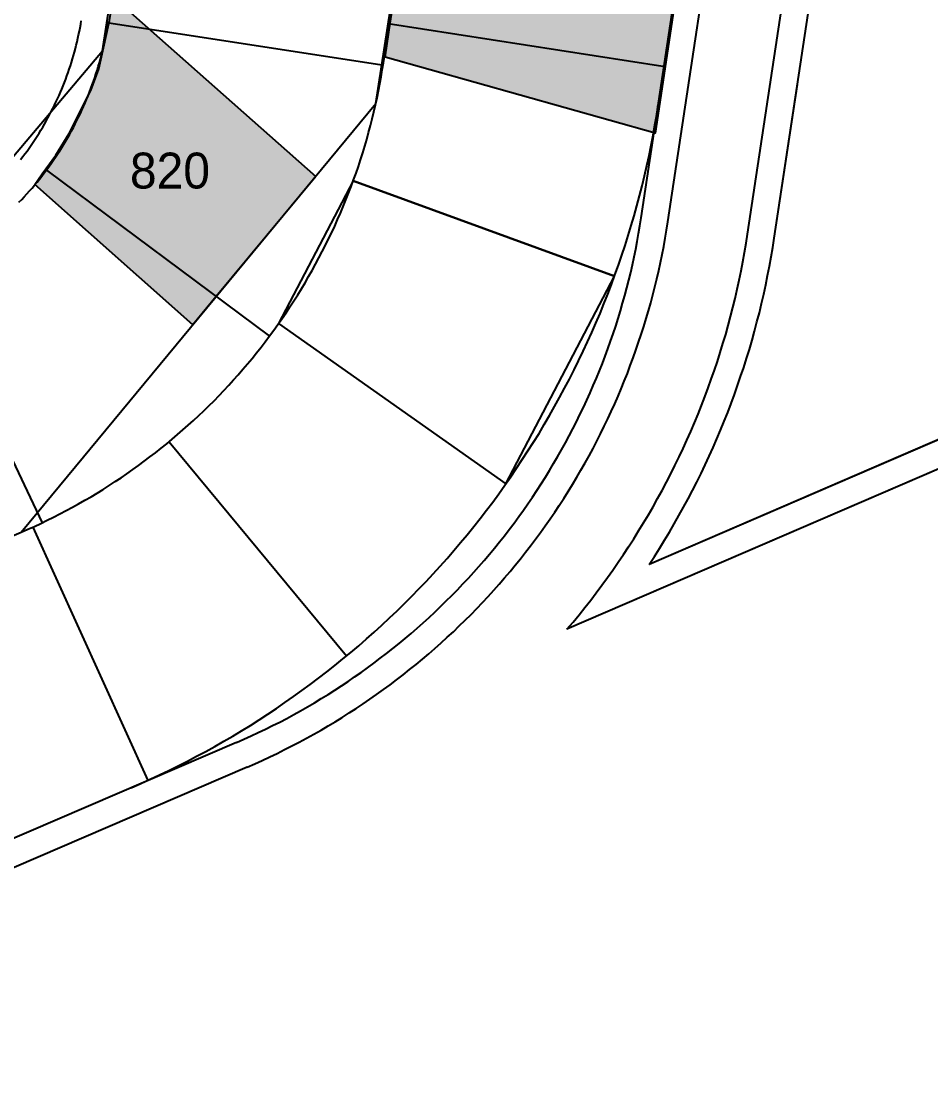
# Model space of a CAD drawing. Header units: metres. Extents: x 680594 to 684853, y 828874 to 830078.
# Drawn here: x 681934.9 to 682036.2, y 829377.8 to 829496.6 of the extents above; entities that cross this region are included whole.
import ezdxf
from ezdxf.enums import TextEntityAlignment as Align

# ---------------------------------------------------------------- set-up
doc = ezdxf.new("R2010")
doc.units = ezdxf.units.M
for name, color, linetype in [('PLOT_LINES', 7, 'Continuous'), ('PLOT_NUMBERS', 7, 'Continuous'), ('SELECTED_PLOTS', 3, 'Continuous')]:
    doc.layers.add(name, color=color, linetype=linetype)

msp = doc.modelspace()

# ---------------------------------------------------------------- hatches: boundary and pattern name
at = {"layer": 'SELECTED_PLOTS'}
h = msp.add_hatch(color=3, dxfattribs=at)
h.dxf.hatch_style = 1
h.paths.add_polyline_path([(681975.41, 829492.63), (681975.98, 829496.39), (681978.69, 829514.09), (682009.2, 829509.3), (682010.7, 829518.6), (682005.51, 829484.15)])
h = msp.add_hatch(color=3, dxfattribs=at)
h.dxf.hatch_style = 1
h.paths.add_polyline_path([(681936.36, 829478.42), (681937.2, 829479.6), (681938.7, 829481.7), (681940.2, 829484.1), (681941.4, 829486.5), (681942.6, 829488.9), (681943.5, 829491.3), (681944.1, 829494), (681944.63, 829496.37), (681944.7, 829496.7), (681945.08, 829499.34), (681967.68, 829479.31), (681956.58, 829465.93), (681953.98, 829462.8)])

# ---------------------------------------------------------------- linework, layer by layer
at = {"layer": 'PLOT_LINES'}
for points in [[(682015.83, 829472.91), (682073.21, 829852.44)], [(682015.83, 829472.91), (682073.21, 829852.44)], [(682018.79, 829472.46), (682032.35, 829562.1)], [(682018.79, 829472.46), (682032.35, 829562.1)], [(681841.21, 829433.14), (681922.61, 829468.16), (681943.92, 829493.34), (681950.53, 829536.04)], [(681841.21, 829433.14), (681922.61, 829468.16), (681943.92, 829493.34), (681950.53, 829536.04)], [(681853.46, 829404.66), (681934.86, 829439.68), (681974.38, 829487.47), (681981.17, 829531.29)], [(681853.46, 829404.66), (681934.86, 829439.68), (681974.38, 829487.47), (681981.17, 829531.29)], [(681975.22, 829491.98), (681981.17, 829531.29)], [(681975.22, 829491.98), (681981.17, 829531.29)], [(682003.96, 829474.71), (682010.62, 829518.73)], [(682003.96, 829474.71), (682010.62, 829518.73)], [(682006.93, 829474.26), (682013.59, 829518.28)], [(682006.93, 829474.26), (682013.59, 829518.28)], [(681934.6, 829476.44), (681934.9, 829476.75), (681935.19, 829477.07), (681935.48, 829477.38), (681935.77, 829477.71), (681936.05, 829478.03), (681936.33, 829478.36), (681936.61, 829478.69), (681936.88, 829479.03), (681937.14, 829479.37), (681937.41, 829479.71), (681937.67, 829480.05), (681937.92, 829480.4), (681938.17, 829480.75), (681938.42, 829481.11), (681938.67, 829481.46), (681938.9, 829481.82), (681939.14, 829482.18), (681939.37, 829482.55), (681939.6, 829482.91), (681939.82, 829483.28), (681940.04, 829483.66), (681940.25, 829484.03), (681940.46, 829484.41), (681940.66, 829484.79), (681940.86, 829485.17), (681941.06, 829485.56), (681941.25, 829485.94), (681941.44, 829486.33), (681941.62, 829486.72), (681941.8, 829487.12), (681941.97, 829487.51), (681942.14, 829487.91), (681942.3, 829488.31), (681942.46, 829488.71), (681942.61, 829489.11), (681942.76, 829489.52), (681942.91, 829489.92), (681943.05, 829490.33), (681943.18, 829490.74), (681943.32, 829491.15), (681943.44, 829491.56), (681943.56, 829491.98), (681943.68, 829492.39), (681943.79, 829492.81), (681943.9, 829493.23), (681944, 829493.65), (681944.09, 829494.07), (681944.19, 829494.49), (681944.27, 829494.91), (681944.35, 829495.34), (681944.43, 829495.76), (681944.5, 829496.19), (681944.57, 829496.61)], [(681934.6, 829476.44), (681934.9, 829476.75), (681935.19, 829477.07), (681935.48, 829477.38), (681935.77, 829477.71), (681936.05, 829478.03), (681936.33, 829478.36), (681936.61, 829478.69), (681936.88, 829479.03), (681937.14, 829479.37), (681937.41, 829479.71), (681937.67, 829480.05), (681937.92, 829480.4), (681938.17, 829480.75), (681938.42, 829481.11), (681938.67, 829481.46), (681938.9, 829481.82), (681939.14, 829482.18), (681939.37, 829482.55), (681939.6, 829482.91), (681939.82, 829483.28), (681940.04, 829483.66), (681940.25, 829484.03), (681940.46, 829484.41), (681940.66, 829484.79), (681940.86, 829485.17), (681941.06, 829485.56), (681941.25, 829485.94), (681941.44, 829486.33), (681941.62, 829486.72), (681941.8, 829487.12), (681941.97, 829487.51), (681942.14, 829487.91), (681942.3, 829488.31), (681942.46, 829488.71), (681942.61, 829489.11), (681942.76, 829489.52), (681942.91, 829489.92), (681943.05, 829490.33), (681943.18, 829490.74), (681943.32, 829491.15), (681943.44, 829491.56), (681943.56, 829491.98), (681943.68, 829492.39), (681943.79, 829492.81), (681943.9, 829493.23), (681944, 829493.65), (681944.09, 829494.07), (681944.19, 829494.49), (681944.27, 829494.91), (681944.35, 829495.34), (681944.43, 829495.76), (681944.5, 829496.19), (681944.57, 829496.61)], [(681934.78, 829481.21), (681935.02, 829481.53), (681935.26, 829481.84), (681935.5, 829482.16), (681935.73, 829482.49), (681935.95, 829482.81), (681936.18, 829483.14), (681936.4, 829483.47), (681936.61, 829483.8), (681936.83, 829484.14), (681937.03, 829484.47), (681937.24, 829484.81), (681937.44, 829485.16), (681937.63, 829485.5), (681937.83, 829485.85), (681938.01, 829486.2), (681938.2, 829486.55), (681938.38, 829486.9), (681938.55, 829487.26), (681938.72, 829487.61), (681938.89, 829487.97), (681939.06, 829488.33), (681939.21, 829488.7), (681939.37, 829489.06), (681939.52, 829489.43), (681939.67, 829489.8), (681939.81, 829490.17), (681939.94, 829490.54), (681940.08, 829490.91), (681940.21, 829491.29), (681940.33, 829491.66), (681940.45, 829492.04), (681940.57, 829492.42), (681940.68, 829492.8), (681940.78, 829493.18), (681940.89, 829493.57), (681940.98, 829493.95), (681941.08, 829494.34), (681941.17, 829494.72), (681941.25, 829495.11), (681941.33, 829495.5), (681941.41, 829495.89), (681941.48, 829496.28), (681941.54, 829496.67)], [(681934.78, 829481.21), (681935.02, 829481.53), (681935.26, 829481.84), (681935.5, 829482.16), (681935.73, 829482.49), (681935.95, 829482.81), (681936.18, 829483.14), (681936.4, 829483.47), (681936.61, 829483.8), (681936.83, 829484.14), (681937.03, 829484.47), (681937.24, 829484.81), (681937.44, 829485.16), (681937.63, 829485.5), (681937.83, 829485.85), (681938.01, 829486.2), (681938.2, 829486.55), (681938.38, 829486.9), (681938.55, 829487.26), (681938.72, 829487.61), (681938.89, 829487.97), (681939.06, 829488.33), (681939.21, 829488.7), (681939.37, 829489.06), (681939.52, 829489.43), (681939.67, 829489.8), (681939.81, 829490.17), (681939.94, 829490.54), (681940.08, 829490.91), (681940.21, 829491.29), (681940.33, 829491.66), (681940.45, 829492.04), (681940.57, 829492.42), (681940.68, 829492.8), (681940.78, 829493.18), (681940.89, 829493.57), (681940.98, 829493.95), (681941.08, 829494.34), (681941.17, 829494.72), (681941.25, 829495.11), (681941.33, 829495.5), (681941.41, 829495.89), (681941.48, 829496.28), (681941.54, 829496.67)], [(681944.41, 829496.49), (681975.05, 829491.75)], [(681944.41, 829496.49), (681975.05, 829491.75)], [(681975.76, 829496.36), (682006.39, 829491.62)], [(681975.76, 829496.36), (682006.39, 829491.62)], [(681934.86, 829439.68), (681935.59, 829440), (681936.31, 829440.32), (681937.03, 829440.66), (681937.74, 829441), (681938.45, 829441.35), (681939.16, 829441.71), (681939.86, 829442.08), (681940.56, 829442.45), (681941.25, 829442.84), (681941.94, 829443.23), (681942.63, 829443.63), (681943.31, 829444.04), (681943.98, 829444.45), (681944.65, 829444.88), (681945.32, 829445.31), (681945.98, 829445.75), (681946.63, 829446.19), (681947.28, 829446.65), (681947.93, 829447.11), (681948.57, 829447.58), (681949.2, 829448.06), (681949.83, 829448.54), (681950.45, 829449.03), (681951.07, 829449.53), (681951.68, 829450.04), (681952.28, 829450.55), (681952.88, 829451.07), (681953.47, 829451.6), (681954.06, 829452.13), (681954.64, 829452.67), (681955.21, 829453.22), (681955.78, 829453.77), (681956.34, 829454.33), (681956.9, 829454.9), (681957.44, 829455.47), (681957.98, 829456.05), (681958.52, 829456.64), (681959.04, 829457.23), (681959.57, 829457.83), (681960.08, 829458.44), (681960.58, 829459.05), (681961.08, 829459.66), (681961.58, 829460.28), (681962.06, 829460.91), (681962.54, 829461.55), (681963.01, 829462.18), (681963.47, 829462.83), (681963.92, 829463.48), (681964.37, 829464.13), (681964.81, 829464.79), (681965.24, 829465.46), (681965.67, 829466.13), (681966.08, 829466.8), (681966.49, 829467.48), (681966.89, 829468.17), (681967.28, 829468.86), (681967.67, 829469.55), (681968.04, 829470.25), (681968.41, 829470.95), (681968.77, 829471.66), (681969.12, 829472.37), (681969.46, 829473.08), (681969.8, 829473.8), (681970.12, 829474.52), (681970.44, 829475.25), (681970.75, 829475.98), (681971.05, 829476.71), (681971.34, 829477.45), (681971.63, 829478.19), (681971.9, 829478.94), (681972.17, 829479.68), (681972.43, 829480.43), (681972.68, 829481.19), (681972.92, 829481.94), (681973.15, 829482.7), (681973.37, 829483.46), (681973.58, 829484.22), (681973.79, 829484.99), (681973.98, 829485.76), (681974.17, 829486.53), (681974.35, 829487.3), (681974.52, 829488.08), (681974.67, 829488.85), (681974.83, 829489.63), (681974.97, 829490.41), (681975.1, 829491.19), (681975.22, 829491.98)], [(681934.86, 829439.68), (681935.59, 829440), (681936.31, 829440.32), (681937.03, 829440.66), (681937.74, 829441), (681938.45, 829441.35), (681939.16, 829441.71), (681939.86, 829442.08), (681940.56, 829442.45), (681941.25, 829442.84), (681941.94, 829443.23), (681942.63, 829443.63), (681943.31, 829444.04), (681943.98, 829444.45), (681944.65, 829444.88), (681945.32, 829445.31), (681945.98, 829445.75), (681946.63, 829446.19), (681947.28, 829446.65), (681947.93, 829447.11), (681948.57, 829447.58), (681949.2, 829448.06), (681949.83, 829448.54), (681950.45, 829449.03), (681951.07, 829449.53), (681951.68, 829450.04), (681952.28, 829450.55), (681952.88, 829451.07), (681953.47, 829451.6), (681954.06, 829452.13), (681954.64, 829452.67), (681955.21, 829453.22), (681955.78, 829453.77), (681956.34, 829454.33), (681956.9, 829454.9), (681957.44, 829455.47), (681957.98, 829456.05), (681958.52, 829456.64), (681959.04, 829457.23), (681959.57, 829457.83), (681960.08, 829458.44), (681960.58, 829459.05), (681961.08, 829459.66), (681961.58, 829460.28), (681962.06, 829460.91), (681962.54, 829461.55), (681963.01, 829462.18), (681963.47, 829462.83), (681963.92, 829463.48), (681964.37, 829464.13), (681964.81, 829464.79), (681965.24, 829465.46), (681965.67, 829466.13), (681966.08, 829466.8), (681966.49, 829467.48), (681966.89, 829468.17), (681967.28, 829468.86), (681967.67, 829469.55), (681968.04, 829470.25), (681968.41, 829470.95), (681968.77, 829471.66), (681969.12, 829472.37), (681969.46, 829473.08), (681969.8, 829473.8), (681970.12, 829474.52), (681970.44, 829475.25), (681970.75, 829475.98), (681971.05, 829476.71), (681971.34, 829477.45), (681971.63, 829478.19), (681971.9, 829478.94), (681972.17, 829479.68), (681972.43, 829480.43), (681972.68, 829481.19), (681972.92, 829481.94), (681973.15, 829482.7), (681973.37, 829483.46), (681973.58, 829484.22), (681973.79, 829484.99), (681973.98, 829485.76), (681974.17, 829486.53), (681974.35, 829487.3), (681974.52, 829488.08), (681974.67, 829488.85), (681974.83, 829489.63), (681974.97, 829490.41), (681975.1, 829491.19), (681975.22, 829491.98)], [(682018.79, 829472.46), (682021.38, 829489.57)], [(682018.79, 829472.46), (682021.38, 829489.57)], [(682018.79, 829472.46), (682021.38, 829489.57)], [(682018.79, 829472.46), (682021.38, 829489.57)], [(681947.11, 829411.2), (681948.17, 829411.66), (681949.22, 829412.14), (681950.27, 829412.63), (681951.31, 829413.13), (681952.34, 829413.64), (681953.37, 829414.16), (681954.39, 829414.7), (681955.41, 829415.24), (681956.42, 829415.8), (681957.42, 829416.37), (681958.42, 829416.95), (681959.41, 829417.55), (681960.39, 829418.15), (681961.37, 829418.77), (681962.34, 829419.4), (681963.3, 829420.04), (681964.25, 829420.69), (681965.2, 829421.35), (681966.14, 829422.02), (681967.07, 829422.71), (681967.99, 829423.4), (681968.9, 829424.11), (681969.81, 829424.82), (681970.71, 829425.55), (681971.6, 829426.28), (681972.48, 829427.03), (681973.35, 829427.79), (681974.21, 829428.55), (681975.06, 829429.33), (681975.91, 829430.12), (681976.74, 829430.92), (681977.57, 829431.72), (681978.39, 829432.54), (681979.19, 829433.36), (681979.99, 829434.2), (681980.78, 829435.04), (681981.55, 829435.9), (681982.32, 829436.76), (681983.08, 829437.63), (681983.83, 829438.51), (681984.56, 829439.4), (681985.29, 829440.3), (681986.01, 829441.2), (681986.71, 829442.12), (681987.41, 829443.04), (681988.09, 829443.97), (681988.76, 829444.91), (681989.42, 829445.85), (681990.07, 829446.8), (681990.71, 829447.77), (681991.34, 829448.73), (681991.96, 829449.71), (681992.57, 829450.69), (681993.16, 829451.68), (681993.74, 829452.68), (681994.31, 829453.68), (681994.87, 829454.69), (681995.42, 829455.71), (681995.96, 829456.73), (681996.48, 829457.76), (681996.99, 829458.79), (681997.49, 829459.84), (681997.98, 829460.88), (681998.45, 829461.93), (681998.91, 829462.99), (681999.37, 829464.05), (681999.8, 829465.12), (682000.23, 829466.2), (682000.64, 829467.27), (682001.04, 829468.36), (682001.43, 829469.44), (682001.8, 829470.54), (682002.17, 829471.63), (682002.52, 829472.73), (682002.85, 829473.84), (682003.18, 829474.94), (682003.49, 829476.06), (682003.78, 829477.17), (682004.07, 829478.29), (682004.34, 829479.41), (682004.6, 829480.54), (682004.84, 829481.66), (682005.08, 829482.8), (682005.3, 829483.93), (682005.5, 829485.07), (682005.69, 829486.2), (682005.87, 829487.34)], [(681947.11, 829411.2), (681948.17, 829411.66), (681949.22, 829412.14), (681950.27, 829412.63), (681951.31, 829413.13), (681952.34, 829413.64), (681953.37, 829414.16), (681954.39, 829414.7), (681955.41, 829415.24), (681956.42, 829415.8), (681957.42, 829416.37), (681958.42, 829416.95), (681959.41, 829417.55), (681960.39, 829418.15), (681961.37, 829418.77), (681962.34, 829419.4), (681963.3, 829420.04), (681964.25, 829420.69), (681965.2, 829421.35), (681966.14, 829422.02), (681967.07, 829422.71), (681967.99, 829423.4), (681968.9, 829424.11), (681969.81, 829424.82), (681970.71, 829425.55), (681971.6, 829426.28), (681972.48, 829427.03), (681973.35, 829427.79), (681974.21, 829428.55), (681975.06, 829429.33), (681975.91, 829430.12), (681976.74, 829430.92), (681977.57, 829431.72), (681978.39, 829432.54), (681979.19, 829433.36), (681979.99, 829434.2), (681980.78, 829435.04), (681981.55, 829435.9), (681982.32, 829436.76), (681983.08, 829437.63), (681983.83, 829438.51), (681984.56, 829439.4), (681985.29, 829440.3), (681986.01, 829441.2), (681986.71, 829442.12), (681987.41, 829443.04), (681988.09, 829443.97), (681988.76, 829444.91), (681989.42, 829445.85), (681990.07, 829446.8), (681990.71, 829447.77), (681991.34, 829448.73), (681991.96, 829449.71), (681992.57, 829450.69), (681993.16, 829451.68), (681993.74, 829452.68), (681994.31, 829453.68), (681994.87, 829454.69), (681995.42, 829455.71), (681995.96, 829456.73), (681996.48, 829457.76), (681996.99, 829458.79), (681997.49, 829459.84), (681997.98, 829460.88), (681998.45, 829461.93), (681998.91, 829462.99), (681999.37, 829464.05), (681999.8, 829465.12), (682000.23, 829466.2), (682000.64, 829467.27), (682001.04, 829468.36), (682001.43, 829469.44), (682001.8, 829470.54), (682002.17, 829471.63), (682002.52, 829472.73), (682002.85, 829473.84), (682003.18, 829474.94), (682003.49, 829476.06), (682003.78, 829477.17), (682004.07, 829478.29), (682004.34, 829479.41), (682004.6, 829480.54), (682004.84, 829481.66), (682005.08, 829482.8), (682005.3, 829483.93), (682005.5, 829485.07), (682005.69, 829486.2), (682005.87, 829487.34)], [(681937.65, 829480.03), (681962.51, 829461.51)], [(681937.65, 829480.03), (681962.51, 829461.51)], [(682000.99, 829468.2), (681971.86, 829478.83), (681963.54, 829462.93), (681988.87, 829445.05), (682000.99, 829468.2)], [(681971.86, 829478.83), (682000.99, 829468.2)], [(681971.86, 829478.83), (682000.99, 829468.2)], [(681958.85, 829416.25), (681959.66, 829416.61), (681960.47, 829416.97), (681961.27, 829417.35), (681962.07, 829417.73), (681962.87, 829418.12), (681963.66, 829418.52), (681964.44, 829418.93), (681965.22, 829419.35), (681966, 829419.78), (681966.77, 829420.22), (681967.53, 829420.67), (681968.29, 829421.13), (681969.05, 829421.59), (681969.8, 829422.06), (681970.54, 829422.55), (681971.28, 829423.04), (681972.01, 829423.54), (681972.74, 829424.04), (681973.46, 829424.56), (681974.17, 829425.08), (681974.88, 829425.62), (681975.58, 829426.16), (681976.28, 829426.71), (681976.97, 829427.27), (681977.65, 829427.83), (681978.32, 829428.4), (681978.99, 829428.99), (681979.66, 829429.57), (681980.31, 829430.17), (681980.96, 829430.78), (681981.6, 829431.39), (681982.23, 829432.01), (681982.86, 829432.63), (681983.48, 829433.27), (681984.09, 829433.91), (681984.7, 829434.56), (681985.29, 829435.21), (681985.88, 829435.87), (681986.46, 829436.54), (681987.04, 829437.22), (681987.6, 829437.9), (681988.16, 829438.59), (681988.71, 829439.28), (681989.25, 829439.98), (681989.79, 829440.69), (681990.31, 829441.41), (681990.83, 829442.13), (681991.33, 829442.85), (681991.83, 829443.58), (681992.33, 829444.32), (681992.81, 829445.07), (681993.28, 829445.81), (681993.75, 829446.57), (681994.2, 829447.33), (681994.65, 829448.09), (681995.09, 829448.86), (681995.52, 829449.64), (681995.94, 829450.42), (681996.35, 829451.2), (681996.75, 829451.99), (681997.14, 829452.79), (681997.53, 829453.59), (681997.9, 829454.39), (681998.27, 829455.2), (681998.62, 829456.01), (681998.97, 829456.83), (681999.3, 829457.65), (681999.63, 829458.47), (681999.95, 829459.3), (682000.25, 829460.13), (682000.55, 829460.96), (682000.84, 829461.8), (682001.12, 829462.64), (682001.39, 829463.49), (682001.64, 829464.34), (682001.89, 829465.19), (682002.13, 829466.04), (682002.36, 829466.9), (682002.58, 829467.76), (682002.79, 829468.62), (682002.98, 829469.48), (682003.17, 829470.35), (682003.35, 829471.21), (682003.52, 829472.08), (682003.68, 829472.96), (682003.82, 829473.83), (682003.96, 829474.71)], [(681958.85, 829416.25), (681959.66, 829416.61), (681960.47, 829416.97), (681961.27, 829417.35), (681962.07, 829417.73), (681962.87, 829418.12), (681963.66, 829418.52), (681964.44, 829418.93), (681965.22, 829419.35), (681966, 829419.78), (681966.77, 829420.22), (681967.53, 829420.67), (681968.29, 829421.13), (681969.05, 829421.59), (681969.8, 829422.06), (681970.54, 829422.55), (681971.28, 829423.04), (681972.01, 829423.54), (681972.74, 829424.04), (681973.46, 829424.56), (681974.17, 829425.08), (681974.88, 829425.62), (681975.58, 829426.16), (681976.28, 829426.71), (681976.97, 829427.27), (681977.65, 829427.83), (681978.32, 829428.4), (681978.99, 829428.99), (681979.66, 829429.57), (681980.31, 829430.17), (681980.96, 829430.78), (681981.6, 829431.39), (681982.23, 829432.01), (681982.86, 829432.63), (681983.48, 829433.27), (681984.09, 829433.91), (681984.7, 829434.56), (681985.29, 829435.21), (681985.88, 829435.87), (681986.46, 829436.54), (681987.04, 829437.22), (681987.6, 829437.9), (681988.16, 829438.59), (681988.71, 829439.28), (681989.25, 829439.98), (681989.79, 829440.69), (681990.31, 829441.41), (681990.83, 829442.13), (681991.33, 829442.85), (681991.83, 829443.58), (681992.33, 829444.32), (681992.81, 829445.07), (681993.28, 829445.81), (681993.75, 829446.57), (681994.2, 829447.33), (681994.65, 829448.09), (681995.09, 829448.86), (681995.52, 829449.64), (681995.94, 829450.42), (681996.35, 829451.2), (681996.75, 829451.99), (681997.14, 829452.79), (681997.53, 829453.59), (681997.9, 829454.39), (681998.27, 829455.2), (681998.62, 829456.01), (681998.97, 829456.83), (681999.3, 829457.65), (681999.63, 829458.47), (681999.95, 829459.3), (682000.25, 829460.13), (682000.55, 829460.96), (682000.84, 829461.8), (682001.12, 829462.64), (682001.39, 829463.49), (682001.64, 829464.34), (682001.89, 829465.19), (682002.13, 829466.04), (682002.36, 829466.9), (682002.58, 829467.76), (682002.79, 829468.62), (682002.98, 829469.48), (682003.17, 829470.35), (682003.35, 829471.21), (682003.52, 829472.08), (682003.68, 829472.96), (682003.82, 829473.83), (682003.96, 829474.71)], [(681960.04, 829413.5), (681960.88, 829413.87), (681961.72, 829414.25), (681962.56, 829414.63), (681963.39, 829415.03), (681964.21, 829415.44), (681965.03, 829415.86), (681965.85, 829416.29), (681966.66, 829416.72), (681967.47, 829417.17), (681968.27, 829417.62), (681969.06, 829418.09), (681969.85, 829418.56), (681970.64, 829419.04), (681971.42, 829419.54), (681972.19, 829420.04), (681972.96, 829420.55), (681973.72, 829421.07), (681974.47, 829421.6), (681975.22, 829422.13), (681975.96, 829422.68), (681976.7, 829423.23), (681977.43, 829423.79), (681978.15, 829424.37), (681978.87, 829424.94), (681979.58, 829425.53), (681980.28, 829426.13), (681980.97, 829426.73), (681981.66, 829427.34), (681982.34, 829427.96), (681983.02, 829428.59), (681983.68, 829429.23), (681984.34, 829429.87), (681984.99, 829430.52), (681985.64, 829431.18), (681986.27, 829431.85), (681986.9, 829432.52), (681987.52, 829433.2), (681988.14, 829433.89), (681988.74, 829434.59), (681989.34, 829435.29), (681989.92, 829436), (681990.5, 829436.71), (681991.07, 829437.44), (681991.64, 829438.17), (681992.19, 829438.9), (681992.74, 829439.64), (681993.27, 829440.39), (681993.8, 829441.15), (681994.32, 829441.91), (681994.83, 829442.67), (681995.33, 829443.45), (681995.83, 829444.23), (681996.31, 829445.01), (681996.78, 829445.8), (681997.25, 829446.6), (681997.7, 829447.4), (681998.15, 829448.2), (681998.59, 829449.01), (681999.01, 829449.83), (681999.43, 829450.65), (681999.84, 829451.48), (682000.24, 829452.31), (682000.63, 829453.14), (682001.01, 829453.98), (682001.38, 829454.82), (682001.74, 829455.67), (682002.08, 829456.52), (682002.42, 829457.38), (682002.75, 829458.24), (682003.07, 829459.11), (682003.38, 829459.97), (682003.68, 829460.84), (682003.97, 829461.72), (682004.25, 829462.6), (682004.52, 829463.48), (682004.78, 829464.36), (682005.02, 829465.25), (682005.26, 829466.14), (682005.49, 829467.03), (682005.71, 829467.93), (682005.91, 829468.83), (682006.11, 829469.73), (682006.29, 829470.63), (682006.47, 829471.53), (682006.63, 829472.44), (682006.79, 829473.35), (682006.93, 829474.26)], [(681960.04, 829413.5), (681960.88, 829413.87), (681961.72, 829414.25), (681962.56, 829414.63), (681963.39, 829415.03), (681964.21, 829415.44), (681965.03, 829415.86), (681965.85, 829416.29), (681966.66, 829416.72), (681967.47, 829417.17), (681968.27, 829417.62), (681969.06, 829418.09), (681969.85, 829418.56), (681970.64, 829419.04), (681971.42, 829419.54), (681972.19, 829420.04), (681972.96, 829420.55), (681973.72, 829421.07), (681974.47, 829421.6), (681975.22, 829422.13), (681975.96, 829422.68), (681976.7, 829423.23), (681977.43, 829423.79), (681978.15, 829424.37), (681978.87, 829424.94), (681979.58, 829425.53), (681980.28, 829426.13), (681980.97, 829426.73), (681981.66, 829427.34), (681982.34, 829427.96), (681983.02, 829428.59), (681983.68, 829429.23), (681984.34, 829429.87), (681984.99, 829430.52), (681985.64, 829431.18), (681986.27, 829431.85), (681986.9, 829432.52), (681987.52, 829433.2), (681988.14, 829433.89), (681988.74, 829434.59), (681989.34, 829435.29), (681989.92, 829436), (681990.5, 829436.71), (681991.07, 829437.44), (681991.64, 829438.17), (681992.19, 829438.9), (681992.74, 829439.64), (681993.27, 829440.39), (681993.8, 829441.15), (681994.32, 829441.91), (681994.83, 829442.67), (681995.33, 829443.45), (681995.83, 829444.23), (681996.31, 829445.01), (681996.78, 829445.8), (681997.25, 829446.6), (681997.7, 829447.4), (681998.15, 829448.2), (681998.59, 829449.01), (681999.01, 829449.83), (681999.43, 829450.65), (681999.84, 829451.48), (682000.24, 829452.31), (682000.63, 829453.14), (682001.01, 829453.98), (682001.38, 829454.82), (682001.74, 829455.67), (682002.08, 829456.52), (682002.42, 829457.38), (682002.75, 829458.24), (682003.07, 829459.11), (682003.38, 829459.97), (682003.68, 829460.84), (682003.97, 829461.72), (682004.25, 829462.6), (682004.52, 829463.48), (682004.78, 829464.36), (682005.02, 829465.25), (682005.26, 829466.14), (682005.49, 829467.03), (682005.71, 829467.93), (682005.91, 829468.83), (682006.11, 829469.73), (682006.29, 829470.63), (682006.47, 829471.53), (682006.63, 829472.44), (682006.79, 829473.35), (682006.93, 829474.26)], [(681995.69, 829428.86), (681996.36, 829429.66), (681997.03, 829430.47), (681997.68, 829431.28), (681998.33, 829432.1), (681998.96, 829432.93), (681999.59, 829433.77), (682000.2, 829434.61), (682000.81, 829435.46), (682001.4, 829436.32), (682001.99, 829437.18), (682002.56, 829438.05), (682003.13, 829438.93), (682003.68, 829439.82), (682004.23, 829440.71), (682004.76, 829441.6), (682005.28, 829442.51), (682005.79, 829443.42), (682006.29, 829444.33), (682006.78, 829445.26), (682007.26, 829446.18), (682007.73, 829447.12), (682008.18, 829448.06), (682008.63, 829449), (682009.06, 829449.95), (682009.49, 829450.91), (682009.9, 829451.86), (682010.3, 829452.83), (682010.69, 829453.8), (682011.06, 829454.77), (682011.43, 829455.75), (682011.78, 829456.73), (682012.13, 829457.72), (682012.46, 829458.71), (682012.77, 829459.7), (682013.08, 829460.7), (682013.38, 829461.7), (682013.66, 829462.71), (682013.93, 829463.71), (682014.19, 829464.73), (682014.44, 829465.74), (682014.67, 829466.76), (682014.89, 829467.78), (682015.11, 829468.8), (682015.3, 829469.82), (682015.49, 829470.85), (682015.67, 829471.88), (682015.83, 829472.91)], [(681995.69, 829428.86), (681996.36, 829429.66), (681997.03, 829430.47), (681997.68, 829431.28), (681998.33, 829432.1), (681998.96, 829432.93), (681999.59, 829433.77), (682000.2, 829434.61), (682000.81, 829435.46), (682001.4, 829436.32), (682001.99, 829437.18), (682002.56, 829438.05), (682003.13, 829438.93), (682003.68, 829439.82), (682004.23, 829440.71), (682004.76, 829441.6), (682005.28, 829442.51), (682005.79, 829443.42), (682006.29, 829444.33), (682006.78, 829445.26), (682007.26, 829446.18), (682007.73, 829447.12), (682008.18, 829448.06), (682008.63, 829449), (682009.06, 829449.95), (682009.49, 829450.91), (682009.9, 829451.86), (682010.3, 829452.83), (682010.69, 829453.8), (682011.06, 829454.77), (682011.43, 829455.75), (682011.78, 829456.73), (682012.13, 829457.72), (682012.46, 829458.71), (682012.77, 829459.7), (682013.08, 829460.7), (682013.38, 829461.7), (682013.66, 829462.71), (682013.93, 829463.71), (682014.19, 829464.73), (682014.44, 829465.74), (682014.67, 829466.76), (682014.89, 829467.78), (682015.11, 829468.8), (682015.3, 829469.82), (682015.49, 829470.85), (682015.67, 829471.88), (682015.83, 829472.91)], [(682004.86, 829436.09), (682005.44, 829436.98), (682006.01, 829437.87), (682006.56, 829438.78), (682007.11, 829439.69), (682007.65, 829440.6), (682008.17, 829441.53), (682008.68, 829442.45), (682009.19, 829443.39), (682009.68, 829444.33), (682010.16, 829445.27), (682010.63, 829446.22), (682011.09, 829447.18), (682011.54, 829448.14), (682011.97, 829449.11), (682012.4, 829450.08), (682012.81, 829451.06), (682013.22, 829452.04), (682013.61, 829453.03), (682013.99, 829454.02), (682014.35, 829455.01), (682014.71, 829456.01), (682015.05, 829457.02), (682015.39, 829458.02), (682015.71, 829459.03), (682016.02, 829460.05), (682016.32, 829461.07), (682016.6, 829462.09), (682016.87, 829463.11), (682017.14, 829464.14), (682017.39, 829465.17), (682017.62, 829466.21), (682017.85, 829467.24), (682018.06, 829468.28), (682018.26, 829469.33), (682018.45, 829470.37), (682018.63, 829471.42), (682018.79, 829472.46)], [(682004.86, 829436.09), (682005.44, 829436.98), (682006.01, 829437.87), (682006.56, 829438.78), (682007.11, 829439.69), (682007.65, 829440.6), (682008.17, 829441.53), (682008.68, 829442.45), (682009.19, 829443.39), (682009.68, 829444.33), (682010.16, 829445.27), (682010.63, 829446.22), (682011.09, 829447.18), (682011.54, 829448.14), (682011.97, 829449.11), (682012.4, 829450.08), (682012.81, 829451.06), (682013.22, 829452.04), (682013.61, 829453.03), (682013.99, 829454.02), (682014.35, 829455.01), (682014.71, 829456.01), (682015.05, 829457.02), (682015.39, 829458.02), (682015.71, 829459.03), (682016.02, 829460.05), (682016.32, 829461.07), (682016.6, 829462.09), (682016.87, 829463.11), (682017.14, 829464.14), (682017.39, 829465.17), (682017.62, 829466.21), (682017.85, 829467.24), (682018.06, 829468.28), (682018.26, 829469.33), (682018.45, 829470.37), (682018.63, 829471.42), (682018.79, 829472.46)], [(682004.86, 829436.09), (682005.44, 829436.98), (682006.01, 829437.87), (682006.56, 829438.78), (682007.11, 829439.69), (682007.65, 829440.6), (682008.17, 829441.53), (682008.68, 829442.45), (682009.19, 829443.39), (682009.68, 829444.33), (682010.16, 829445.27), (682010.63, 829446.22), (682011.09, 829447.18), (682011.54, 829448.14), (682011.97, 829449.11), (682012.4, 829450.08), (682012.81, 829451.06), (682013.22, 829452.04), (682013.61, 829453.03), (682013.99, 829454.02), (682014.35, 829455.01), (682014.71, 829456.01), (682015.05, 829457.02), (682015.39, 829458.02), (682015.71, 829459.03), (682016.02, 829460.05), (682016.32, 829461.07), (682016.6, 829462.09), (682016.87, 829463.11), (682017.14, 829464.14), (682017.39, 829465.17), (682017.62, 829466.21), (682017.85, 829467.24), (682018.06, 829468.28), (682018.26, 829469.33), (682018.45, 829470.37), (682018.63, 829471.42), (682018.79, 829472.46)], [(682004.86, 829436.09), (682005.44, 829436.98), (682006.01, 829437.87), (682006.56, 829438.78), (682007.11, 829439.69), (682007.65, 829440.6), (682008.17, 829441.53), (682008.68, 829442.45), (682009.19, 829443.39), (682009.68, 829444.33), (682010.16, 829445.27), (682010.63, 829446.22), (682011.09, 829447.18), (682011.54, 829448.14), (682011.97, 829449.11), (682012.4, 829450.08), (682012.81, 829451.06), (682013.22, 829452.04), (682013.61, 829453.03), (682013.99, 829454.02), (682014.35, 829455.01), (682014.71, 829456.01), (682015.05, 829457.02), (682015.39, 829458.02), (682015.71, 829459.03), (682016.02, 829460.05), (682016.32, 829461.07), (682016.6, 829462.09), (682016.87, 829463.11), (682017.14, 829464.14), (682017.39, 829465.17), (682017.62, 829466.21), (682017.85, 829467.24), (682018.06, 829468.28), (682018.26, 829469.33), (682018.45, 829470.37), (682018.63, 829471.42), (682018.79, 829472.46)], [(681923.87, 829468.73), (681937.19, 829440.73)], [(681923.87, 829468.73), (681937.19, 829440.73)], [(681963.54, 829462.93), (681988.87, 829445.05)], [(681963.54, 829462.93), (681988.87, 829445.05)], [(682058.42, 829455.92), (681995.69, 829428.86)], [(682058.42, 829455.92), (681995.69, 829428.86)], [(682051.16, 829456.05), (682004.86, 829436.09)], [(682051.16, 829456.05), (682004.86, 829436.09)], [(682050.69, 829455.85), (682004.86, 829436.09)], [(682050.69, 829455.85), (682004.86, 829436.09)], [(682055.16, 829454.51), (681995.69, 829428.86)], [(682055.16, 829454.51), (681995.69, 829428.86)], [(681951.35, 829449.76), (681971.11, 829425.88)], [(681951.35, 829449.76), (681971.11, 829425.88)], [(681936.13, 829440.24), (681948.96, 829412.02)], [(681936.13, 829440.24), (681948.96, 829412.02)], [(681958.85, 829416.25), (681875.8, 829380.53)], [(681958.85, 829416.25), (681875.8, 829380.53)], [(681960.04, 829413.5), (681876.99, 829377.77)], [(681960.04, 829413.5), (681876.99, 829377.77)]]:
    msp.add_lwpolyline(points, dxfattribs=at)
at = {"layer": 'SELECTED_PLOTS', "color": 7}
for points in [[(681975.41, 829492.63), (681975.98, 829496.39), (681978.69, 829514.09), (682009.2, 829509.3), (682010.7, 829518.6), (682005.51, 829484.15)], [(681936.36, 829478.42), (681937.2, 829479.6), (681938.7, 829481.7), (681940.2, 829484.1), (681941.4, 829486.5), (681942.6, 829488.9), (681943.5, 829491.3), (681944.1, 829494), (681944.63, 829496.37), (681944.7, 829496.7), (681945.08, 829499.34), (681967.68, 829479.31), (681956.58, 829465.93), (681953.98, 829462.8)]]:
    msp.add_lwpolyline(points, close=True, dxfattribs=at)

# ---------------------------------------------------------------- texts
at = {"layer": 'PLOT_NUMBERS', "color": 7}
msp.add_text('820', height=4, dxfattribs=at).set_placement((681951.43, 829479.98), align=Align.MIDDLE_CENTER)

doc.saveas('drawing.dxf')
